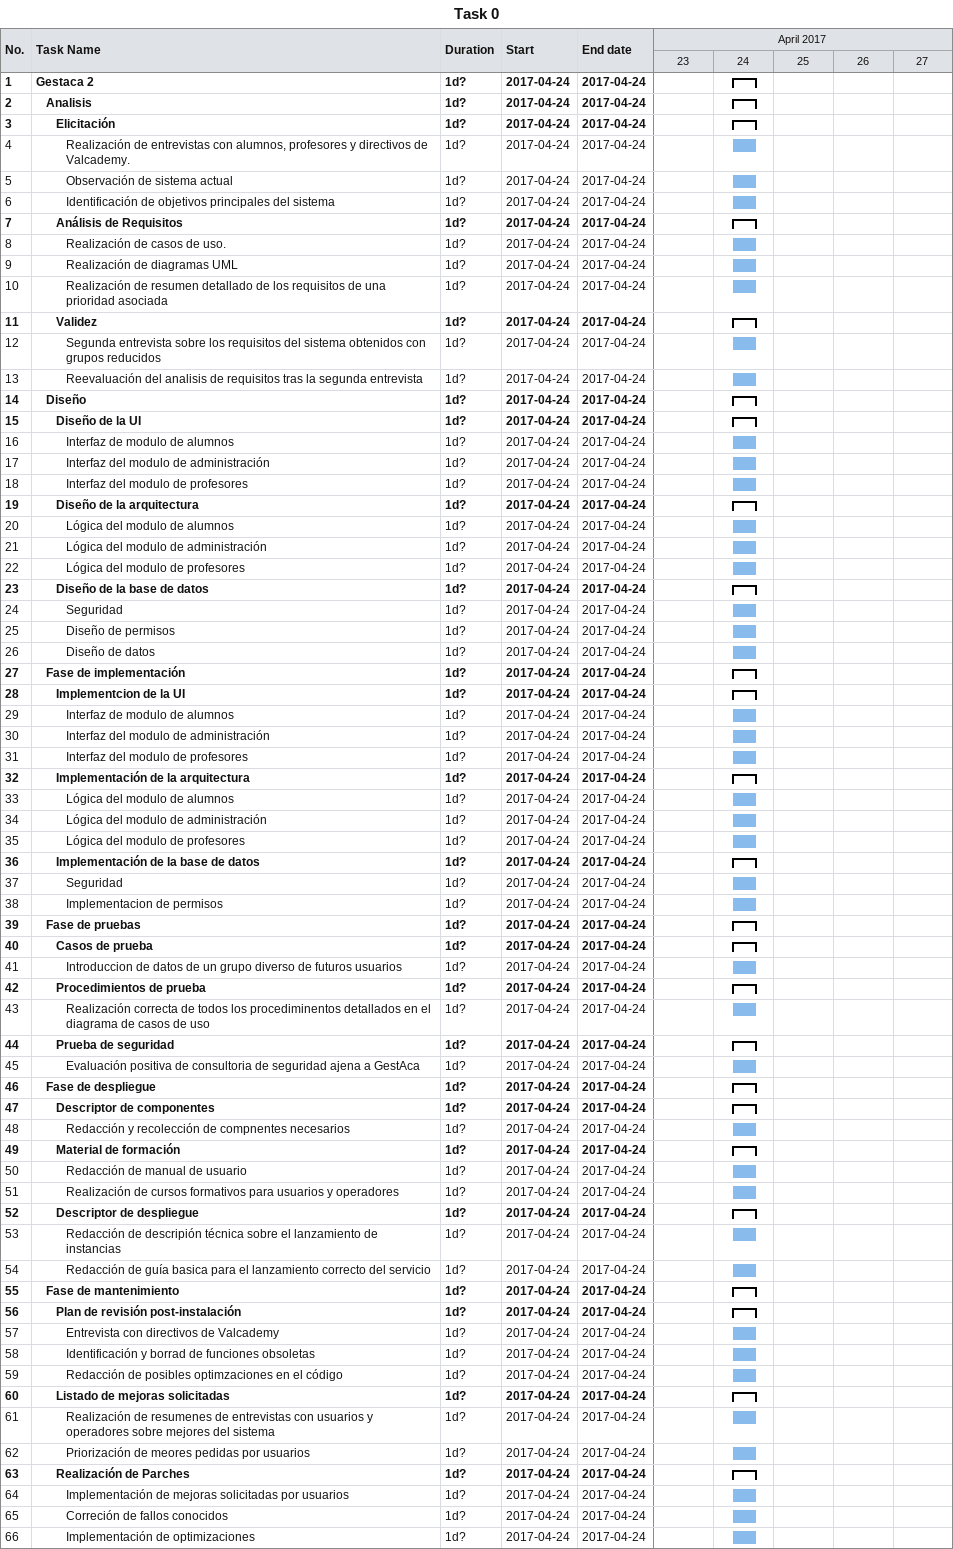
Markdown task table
Task 0

| ID | Level | Task | Duration | Start | Finish |
|---|---|---|---|---|---|
| 1 | 1 | **Gestaca 2** | 1d? | 2017-04-24 | 2017-04-24 |
| 2 | 2 | **Analisis** | 1d? | 2017-04-24 | 2017-04-24 |
| 3 | 3 | **Elicitación** | 1d? | 2017-04-24 | 2017-04-24 |
| 4 | 4 | Realización de entrevistas con alumnos, profesores y directivos de Valcademy. | 1d? | 2017-04-24 | 2017-04-24 |
| 5 | 4 | Observación de sistema actual | 1d? | 2017-04-24 | 2017-04-24 |
| 6 | 4 | Identificación de objetivos principales del sistema | 1d? | 2017-04-24 | 2017-04-24 |
| 7 | 3 | **Análisis de Requisitos** | 1d? | 2017-04-24 | 2017-04-24 |
| 8 | 4 | Realización de casos de uso. | 1d? | 2017-04-24 | 2017-04-24 |
| 9 | 4 | Realización de diagramas UML | 1d? | 2017-04-24 | 2017-04-24 |
| 10 | 4 | Realización de resumen detallado de los requisitos de una prioridad asociada | 1d? | 2017-04-24 | 2017-04-24 |
| 11 | 3 | **Validez** | 1d? | 2017-04-24 | 2017-04-24 |
| 12 | 4 | Segunda entrevista sobre los requisitos del sistema obtenidos con grupos reducidos | 1d? | 2017-04-24 | 2017-04-24 |
| 13 | 4 | Reevaluación del analisis de requisitos tras la segunda entrevista | 1d? | 2017-04-24 | 2017-04-24 |
| 14 | 2 | **Diseño** | 1d? | 2017-04-24 | 2017-04-24 |
| 15 | 3 | **Diseño de la UI** | 1d? | 2017-04-24 | 2017-04-24 |
| 16 | 4 | Interfaz de modulo de alumnos | 1d? | 2017-04-24 | 2017-04-24 |
| 17 | 4 | Interfaz del modulo de administración | 1d? | 2017-04-24 | 2017-04-24 |
| 18 | 4 | Interfaz del modulo de profesores | 1d? | 2017-04-24 | 2017-04-24 |
| 19 | 3 | **Diseño de la arquitectura** | 1d? | 2017-04-24 | 2017-04-24 |
| 20 | 4 | Lógica del modulo de alumnos | 1d? | 2017-04-24 | 2017-04-24 |
| 21 | 4 | Lógica del modulo de administración | 1d? | 2017-04-24 | 2017-04-24 |
| 22 | 4 | Lógica del modulo de profesores | 1d? | 2017-04-24 | 2017-04-24 |
| 23 | 3 | **Diseño de la base de datos** | 1d? | 2017-04-24 | 2017-04-24 |
| 24 | 4 | Seguridad | 1d? | 2017-04-24 | 2017-04-24 |
| 25 | 4 | Diseño de permisos | 1d? | 2017-04-24 | 2017-04-24 |
| 26 | 4 | Diseño de datos | 1d? | 2017-04-24 | 2017-04-24 |
| 27 | 2 | **Fase de implementación** | 1d? | 2017-04-24 | 2017-04-24 |
| 28 | 3 | **Implementcion de la UI** | 1d? | 2017-04-24 | 2017-04-24 |
| 29 | 4 | Interfaz de modulo de alumnos | 1d? | 2017-04-24 | 2017-04-24 |
| 30 | 4 | Interfaz del modulo de administración | 1d? | 2017-04-24 | 2017-04-24 |
| 31 | 4 | Interfaz del modulo de profesores | 1d? | 2017-04-24 | 2017-04-24 |
| 32 | 3 | **Implementación de la arquitectura** | 1d? | 2017-04-24 | 2017-04-24 |
| 33 | 4 | Lógica del modulo de alumnos | 1d? | 2017-04-24 | 2017-04-24 |
| 34 | 4 | Lógica del modulo de administración | 1d? | 2017-04-24 | 2017-04-24 |
| 35 | 4 | Lógica del modulo de profesores | 1d? | 2017-04-24 | 2017-04-24 |
| 36 | 3 | **Implementación de la base de datos** | 1d? | 2017-04-24 | 2017-04-24 |
| 37 | 4 | Seguridad | 1d? | 2017-04-24 | 2017-04-24 |
| 38 | 4 | Implementacion de permisos | 1d? | 2017-04-24 | 2017-04-24 |
| 39 | 2 | **Fase de pruebas** | 1d? | 2017-04-24 | 2017-04-24 |
| 40 | 3 | **Casos de prueba** | 1d? | 2017-04-24 | 2017-04-24 |
| 41 | 4 | Introduccion de datos de un grupo diverso de futuros usuarios | 1d? | 2017-04-24 | 2017-04-24 |
| 42 | 3 | **Procedimientos de prueba** | 1d? | 2017-04-24 | 2017-04-24 |
| 43 | 4 | Realización correcta de todos los procediminentos detallados en el diagrama de casos de uso | 1d? | 2017-04-24 | 2017-04-24 |
| 44 | 3 | **Prueba de seguridad** | 1d? | 2017-04-24 | 2017-04-24 |
| 45 | 4 | Evaluación positiva de consultoria de seguridad ajena a GestAca | 1d? | 2017-04-24 | 2017-04-24 |
| 46 | 2 | **Fase de despliegue** | 1d? | 2017-04-24 | 2017-04-24 |
| 47 | 3 | **Descriptor de componentes** | 1d? | 2017-04-24 | 2017-04-24 |
| 48 | 4 | Redacción y recolección de compnentes necesarios | 1d? | 2017-04-24 | 2017-04-24 |
| 49 | 3 | **Material de formación** | 1d? | 2017-04-24 | 2017-04-24 |
| 50 | 4 | Redacción de manual de usuario | 1d? | 2017-04-24 | 2017-04-24 |
| 51 | 4 | Realización de cursos formativos para usuarios y operadores | 1d? | 2017-04-24 | 2017-04-24 |
| 52 | 3 | **Descriptor de despliegue** | 1d? | 2017-04-24 | 2017-04-24 |
| 53 | 4 | Redacción de descripión técnica sobre el lanzamiento de instancias | 1d? | 2017-04-24 | 2017-04-24 |
| 54 | 4 | Redacción de guía basica para el lanzamiento correcto del servicio | 1d? | 2017-04-24 | 2017-04-24 |
| 55 | 2 | **Fase de mantenimiento** | 1d? | 2017-04-24 | 2017-04-24 |
| 56 | 3 | **Plan de revisión post-instalación** | 1d? | 2017-04-24 | 2017-04-24 |
| 57 | 4 | Entrevista con directivos de Valcademy | 1d? | 2017-04-24 | 2017-04-24 |
| 58 | 4 | Identificación y borrad de funciones obsoletas | 1d? | 2017-04-24 | 2017-04-24 |
| 59 | 4 | Redacción de posibles optimzaciones en el código | 1d? | 2017-04-24 | 2017-04-24 |
| 60 | 3 | **Listado de mejoras solicitadas** | 1d? | 2017-04-24 | 2017-04-24 |
| 61 | 4 | Realización de resumenes de entrevistas con usuarios y operadores sobre mejores del sistema | 1d? | 2017-04-24 | 2017-04-24 |
| 62 | 4 | Priorización de meores pedidas por usuarios | 1d? | 2017-04-24 | 2017-04-24 |
| 63 | 3 | **Realización de Parches** | 1d? | 2017-04-24 | 2017-04-24 |
| 64 | 4 | Implementación de mejoras solicitadas por usuarios | 1d? | 2017-04-24 | 2017-04-24 |
| 65 | 4 | Correción de fallos conocidos | 1d? | 2017-04-24 | 2017-04-24 |
| 66 | 4 | Implementación de optimizaciones | 1d? | 2017-04-24 | 2017-04-24 |
